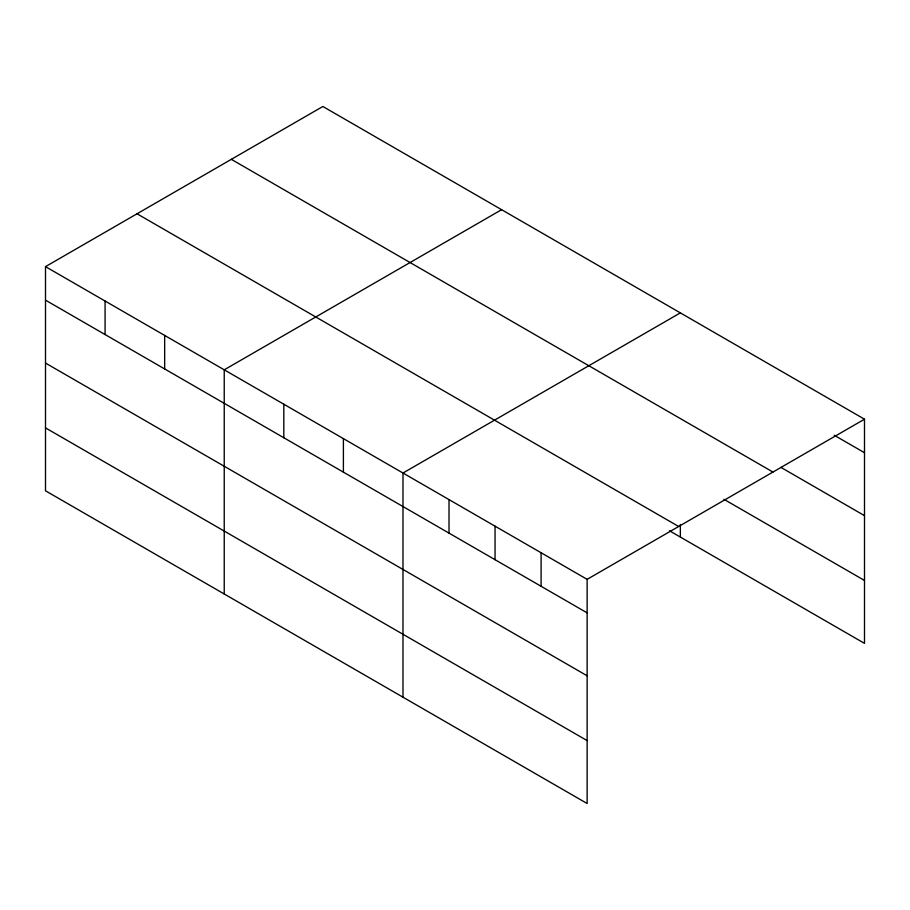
<?xml version="1.0" encoding="UTF-8"?>
<svg xmlns="http://www.w3.org/2000/svg" width="910" height="910" viewBox="0 0 910 910"><rect width="100%" height="100%" fill="white"/><g stroke="black" fill="none" stroke-linecap="round" stroke-linejoin="round"><path stroke-width="1.36" d="M45.5 266.63L587.132 579.34L587.132 803.507L45.5 490.797L45.5 266.63L322.868 106.493L864.5 419.203L864.5 643.37L669.396 530.735M501.603 209.687L224.235 369.824L224.235 593.991M680.35 312.881L402.982 473.018L402.982 697.185M587.132 579.34L864.5 419.203M834.208 435.23L864.5 452.725M780.905 467.376L864.5 515.64M231.333 159.341L772.965 472.051M723.962 499.317L864.5 580.455M137.035 213.782L678.667 526.492M45.5 300.152L587.132 612.862M45.5 363.067L587.132 675.777M45.5 427.882L587.132 740.592M680.35 524.467L680.35 537.048M541.097 552.757L541.097 586.279M495.051 526.173L495.051 559.696M449.017 499.601L449.017 533.124M343.4 438.62L343.4 472.142M283.818 404.222L283.818 437.744M164.664 335.426L164.664 368.948M105.082 301.028L105.082 334.55"/></g></svg>
